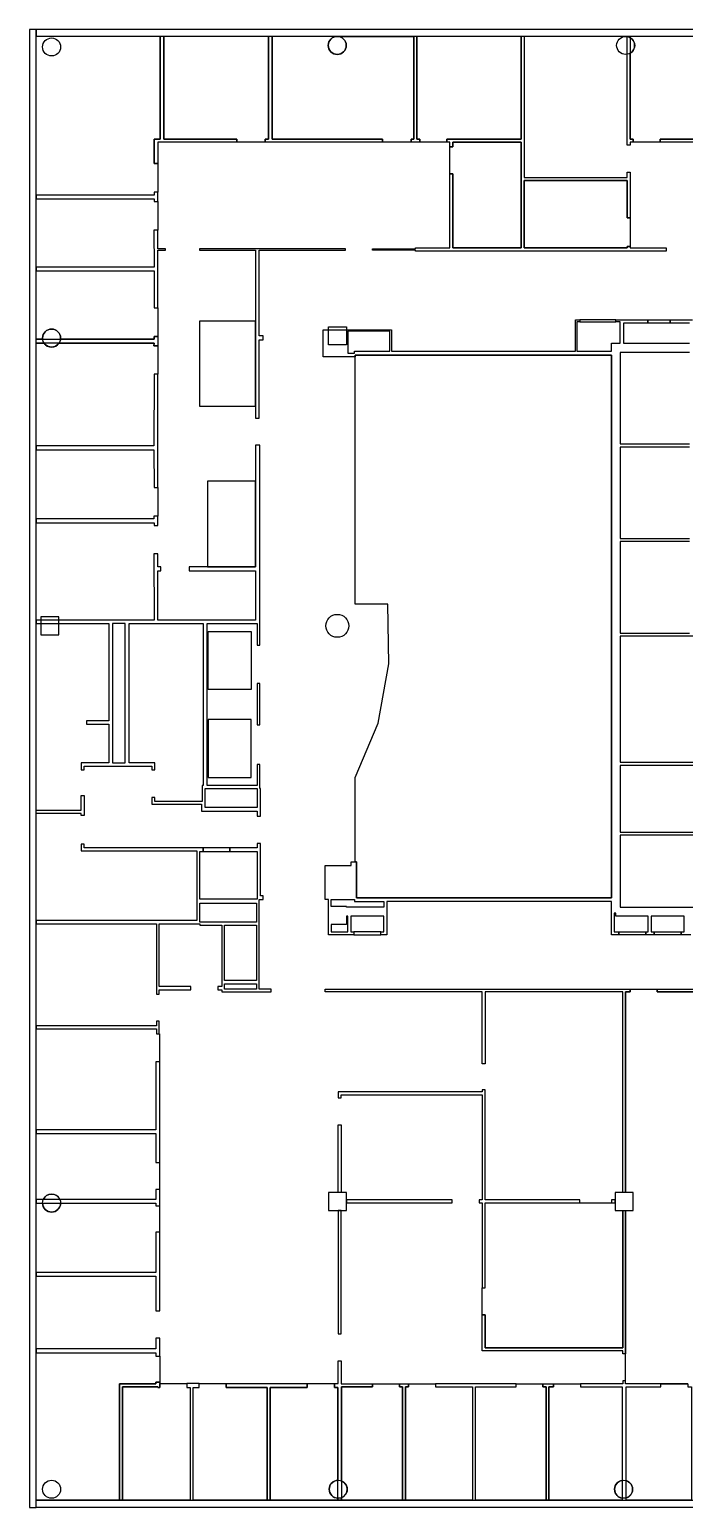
# Model space of a CAD drawing. Header units: inches. Extents: x 2957 to 12447, y 2286 to 8194.
# Drawn here: x 2957 to 5173, y 3193 to 8194 of the extents above; entities that cross this region are included whole.
import ezdxf

# ---------------------------------------------------------------- set-up
doc = ezdxf.new("R2010")
doc.units = ezdxf.units.IN
doc.header["$MEASUREMENT"] = 0
for name, color, linetype in [('E15-401A', 2, 'Continuous'), ('E15-401B', 2, 'Continuous'), ('E15-401C', 2, 'Continuous'), ('E15-401D', 2, 'Continuous'), ('E15-401F', 2, 'Continuous'), ('E15-401G', 2, 'Continuous'), ('E15-401L', 2, 'Continuous'), ('E15-401P', 2, 'Continuous'), ('E15-412', 2, 'Continuous'), ('E15-413', 2, 'Continuous'), ('E15-414', 2, 'Continuous'), ('E15-417', 2, 'Continuous'), ('E15-419', 2, 'Continuous'), ('E15-468', 2, 'Continuous'), ('E15-468A', 2, 'Continuous'), ('E15-469', 2, 'Continuous'), ('E15-485', 2, 'Continuous'), ('E15-485A', 2, 'Continuous'), ('E15-486', 2, 'Continuous'), ('E15-487', 2, 'Continuous'), ('E15-488', 2, 'Continuous'), ('E15-488A', 2, 'Continuous'), ('E15-489', 2, 'Continuous'), ('E15-490', 2, 'Continuous'), ('E15-492', 2, 'Continuous'), ('E15-493', 2, 'Continuous'), ('E15-494', 2, 'Continuous'), ('Elevators_Primary', 2, 'Continuous'), ('Void', 7, 'Continuous'), ('Walls', 3, 'Continuous')]:
    doc.layers.add(name, color=color, linetype=linetype)

msp = doc.modelspace()

# ---------------------------------------------------------------- linework, layer by layer
at = {"layer": 'E15-401A'}
msp.add_lwpolyline([(3765.2, 7823), (3754.7, 7823), (3754.7, 7812.5), (3658.8, 7812.5), (3658.8, 7823), (3411.7, 7823), (3411.7, 8170.9), (3765.2, 8170.9)], close=True, dxfattribs=at)
at = {"layer": 'E15-401B'}
msp.add_lwpolyline([(3398.7, 7823), (3378.4, 7823), (3378.4, 7740.1), (3391.4, 7740.1), (3391.4, 7643.4), (3378.4, 7643.4), (3378.4, 7633.6), (2980.1, 7633.6), (2980.1, 8170.9), (3398.7, 8170.9)], close=True, dxfattribs=at)
at = {"layer": 'E15-401C'}
msp.add_lwpolyline([(3378.4, 7389.8), (2980.1, 7389.8), (2980.1, 7620.6), (3378.4, 7620.6), (3378.4, 7611.7), (3391.4, 7611.7), (3391.4, 7515), (3378.3, 7515)], close=True, dxfattribs=at)
at = {"layer": 'E15-401D'}
msp.add_lwpolyline([(3378.4, 7251.6), (3391.4, 7251.6), (3391.4, 7155.7), (3378.4, 7155.7), (3378.4, 7146), (3062.1, 7146, 0.030131), (3062.3, 7149.6, 1), (3001.3, 7149.6, 0.030131), (3001.5, 7146), (2980.1, 7146), (2980.1, 7376.8), (3378.4, 7376.8)], format="xyb", close=True, dxfattribs=at)
at = {"layer": 'E15-401F'}
msp.add_lwpolyline([(3378.3, 6785.1), (2980.1, 6785.1), (2980.1, 7133), (3006.3, 7133, 0.541241), (3057.3, 7133), (3378.4, 7133), (3378.3, 7124), (3391.4, 7124), (3391.4, 7027.3), (3378.4, 7027.3)], format="xyb", close=True, dxfattribs=at)
at = {"layer": 'E15-401G'}
msp.add_lwpolyline([(3378.4, 6643.7), (3391.4, 6643.7), (3391.4, 6546.9), (3378.3, 6546.9), (3378.3, 6538), (2980.1, 6538), (2980.1, 6772.1), (3378.3, 6772.1)], close=True, dxfattribs=at)
at = {"layer": 'E15-401L'}
msp.add_lwpolyline([(3721.3, 6665.6), (3558.8, 6665.6), (3558.8, 6375.4), (3721.3, 6375.4)], close=True, dxfattribs=at)
at = {"layer": 'E15-401P'}
msp.add_lwpolyline([(3721.3, 7206.9), (3532.8, 7206.9), (3532.8, 6919.2), (3721.3, 6919.2)], close=True, dxfattribs=at)
at = {"layer": 'E15-412'}
msp.add_lwpolyline([(4257.8, 7823), (4248, 7823), (4248, 7812.5), (4151.3, 7812.5), (4151.3, 7823), (3778.2, 7823), (3778.2, 8170.9), (3998.4, 8170.6, 0.414214), (3967.9, 8140.1, 1), (4028.9, 8140.1, 0.414214), (3998.4, 8170.6), (4257.8, 8170.6)], format="xyb", close=True, dxfattribs=at)
at = {"layer": 'E15-413'}
msp.add_lwpolyline([(4621.1, 7823), (4369.2, 7823), (4369.2, 7812.5), (4278.1, 7812.5), (4278.1, 7823), (4267.6, 7823), (4267.6, 8170.9), (4621.1, 8170.9)], close=True, dxfattribs=at)
at = {"layer": 'E15-414'}
msp.add_lwpolyline([(4621.1, 7454.8), (4389.5, 7454.8), (4389.5, 7706), (4379.7, 7706), (4379.7, 7797), (4389.5, 7797), (4389.5, 7812.5), (4621.1, 7812.5)], close=True, dxfattribs=at)
at = {"layer": 'E15-417'}
msp.add_lwpolyline([(4978.7, 7556.4), (4989.3, 7556.4), (4989.3, 7459.7), (4978.7, 7459.7), (4978.7, 7454.8), (4630.9, 7454.8), (4630.9, 7683.2), (4978.7, 7683.2)], close=True, dxfattribs=at)
at = {"layer": 'E15-419'}
msp.add_lwpolyline([(5220.2, 7823), (5090.9, 7823), (5090.9, 7812.5), (4999.1, 7812.5), (4999.1, 7823), (4989.3, 7823), (4989.3, 8113.4, 0.268744), (5004.6, 8139.8, 0.268743), (4989.3, 8166.2), (4989.3, 8170.9), (5220.2, 8170.9)], format="xyb", close=True, dxfattribs=at)
at = {"layer": 'E15-468'}
msp.add_lwpolyline([(5184.4, 3611.1), (4973.9, 3611.1), (4973.9, 3621.7), (4973.9, 3712.7), (4973.9, 4197.9), (4999.1, 4197.9), (4999.1, 4258.9), (4973.9, 4258.9), (4973.9, 4937.6), (4989.3, 4937.6), (4989.3, 4947.3), (5080.4, 4947.3), (5080.4, 4937.6), (5570.5, 4937.6)], dxfattribs=at)
at = {"layer": 'E15-468A'}
msp.add_lwpolyline([(5197.4, 3217.7), (4975.5, 3217.7), (4975.5, 3225.5, 0.335643), (4997.7, 3254.8, 0.335641), (4975.5, 3284.2), (4975.5, 3601.3), (5093.4, 3601.3), (5093.4, 3611.1), (5184.4, 3611.1), (5184.4, 3601.3), (5197.4, 3601.3)], format="xyb", close=True, dxfattribs=at)
at = {"layer": 'E15-469'}
msp.add_lwpolyline([(4962.5, 3285, 0.369444), (4936.7, 3254.8, 0.369444), (4962.5, 3224.7), (4962.5, 3217.7), (4714.6, 3217.7), (4714.6, 3601.3), (4730, 3601.3), (4730, 3611.1), (4821.9, 3611.1), (4821.9, 3601.3), (4962.5, 3601.3)], format="xyb", close=True, dxfattribs=at)
at = {"layer": 'E15-485'}
msp.add_lwpolyline([(4704.8, 3217.7), (4465.9, 3217.7), (4465.9, 3601.3), (4603.2, 3601.3), (4603.2, 3611.1), (4694.3, 3611.1), (4694.3, 3601.3), (4704.8, 3601.3)], close=True, dxfattribs=at)
at = {"layer": 'E15-485A'}
msp.add_lwpolyline([(4964.1, 3733), (4499.2, 3733), (4499.2, 3845.2), (4488.6, 3845.2), (4488.6, 3936.2), (4499.2, 3936.2), (4499.2, 4224), (4818.6, 4224), (4925.9, 4224), (4938.1, 4224), (4938.1, 4197.9), (4964.1, 4197.9)], close=True, dxfattribs=at)
at = {"layer": 'E15-486'}
msp.add_lwpolyline([(4456.1, 3217.7), (4229.4, 3217.7), (4229.4, 3601.3), (4239.9, 3601.3), (4239.9, 3611.1), (4331, 3611.1), (4331, 3601.3), (4456.1, 3601.3)], close=True, dxfattribs=at)
at = {"layer": 'E15-487'}
msp.add_lwpolyline([(4219.6, 3217.7), (4012.3, 3217.7), (4012.3, 3226.3, 0.312974), (4032.1, 3254.8, 0.312973), (4012.3, 3283.4), (4012.3, 3601.3), (4118, 3601.3), (4118, 3611.1), (4209, 3611.1), (4209, 3601.3), (4219.6, 3601.3)], format="xyb", close=True, dxfattribs=at)
at = {"layer": 'E15-488'}
msp.add_lwpolyline([(4000.1, 3285.3, 0.399657), (3971.2, 3254.8, 0.399662), (4000.1, 3224.4), (4000.1, 3217.7), (3770.9, 3217.7), (3770.9, 3599.7), (3896.9, 3599.7), (3896.9, 3612.7), (3988.8, 3612.7), (3988.8, 3599.7), (4000.1, 3599.7)], format="xyb", close=True, dxfattribs=at)
at = {"layer": 'E15-488A'}
msp.add_lwpolyline([(3761.2, 3217.7), (3510.8, 3217.7), (3510.8, 3599.7), (3531.2, 3599.7), (3531.2, 3612.7), (3623, 3612.7), (3623, 3599.7), (3761.2, 3599.7)], close=True, dxfattribs=at)
at = {"layer": 'E15-489'}
msp.add_lwpolyline([(3501.1, 3217.7), (3271.9, 3217.7), (3271.9, 3601.3), (3391.4, 3601.3), (3391.4, 3599.7), (3397.9, 3599.7), (3397.9, 3612.7), (3489.7, 3612.7), (3489.7, 3599.7), (3501.1, 3599.7)], close=True, dxfattribs=at)
at = {"layer": 'E15-490'}
msp.add_lwpolyline([(3397.9, 3616.8), (3384.9, 3616.8), (3384.9, 3611.1), (3262.1, 3611.1), (3262.1, 3217.7), (2980.1, 3217.7), (2980.1, 3716.8), (3384.9, 3716.8), (3384.9, 3705.4), (3397.7, 3705.4)], close=True, dxfattribs=at)
at = {"layer": 'E15-492'}
msp.add_lwpolyline([(3397.2, 4124.8), (3384.9, 4124.8), (3384.9, 3988.2), (2980.1, 3988.2), (2980.1, 4222.3), (3001.3, 4222.3, 0.973012), (3062.3, 4222.3), (3384.9, 4222.3), (3384.9, 4213.4), (3397.1, 4213.4)], format="xyb", close=True, dxfattribs=at)
at = {"layer": 'E15-493'}
msp.add_lwpolyline([(3397, 4269.5), (3384.9, 4269.5), (3384.9, 4235.3), (3059.8, 4235.3, 0.65518), (3003.9, 4235.3), (2980.1, 4235.3), (2980.1, 4458.8), (3384.9, 4458.8), (3384.9, 4360.5), (3396.9, 4360.5)], format="xyb", close=True, dxfattribs=at)
at = {"layer": 'E15-494'}
msp.add_lwpolyline([(3384.9, 4471), (2980.1, 4471), (2980.1, 4813.2), (3386.5, 4813.2), (3386.5, 4795.3), (3396.4, 4795.3), (3396.5, 4701.1), (3384.9, 4701.1)], close=True, dxfattribs=at)
at = {"layer": 'Elevators_Primary'}
for points in [[(3562, 6156.8), (3706.7, 6156.8), (3706.7, 5960.9), (3562, 5960.9)], [(3706.7, 5859.3), (3562, 5859.3), (3562, 5663.4), (3706.7, 5663.4)]]:
    msp.add_lwpolyline(points, close=True, dxfattribs=at)
at = {"layer": 'Void'}
msp.add_lwpolyline([(4058.7, 6249.5), (4058.7, 7092.3), (4925.9, 7092.3), (4925.9, 5256.2), (4063.5, 5256.2), (4063.5, 5378.1), (4058.7, 5378.1), (4058.7, 5662.6), (4136.7, 5847.1), (4172.4, 6047.1), (4170, 6249.5)], close=True, dxfattribs=at)
at = {"layer": 'Walls', "color": 1}
for points in [[(2980.1, 8193.7), (2957.3, 8193.7), (2957.3, 3193.3), (2980.1, 3193.3)], [(7956, 8193.7), (2980.1, 8193.7), (2980.1, 8170.9), (7956, 8170.9)], [(3378.4, 7740.1), (3378.4, 7823), (3398.7, 7823), (3398.7, 8170.9), (3411.7, 8170.9), (3411.7, 7823), (3658.8, 7823), (3658.8, 7812.5), (3391.4, 7812.5), (3391.4, 7740.1)], [(3754.7, 7812.5), (3754.7, 7823), (3765.2, 7823), (3765.2, 8170.9), (3778.2, 8170.9), (3778.2, 7823), (4151.3, 7823), (4151.3, 7812.5)], [(4369.2, 7812.5), (4369.2, 7823), (4621.1, 7823), (4621.1, 8170.9), (4630.9, 8170.9), (4630.9, 7693), (4978.7, 7693), (4978.7, 7710.9), (4989.3, 7710.9), (4989.3, 7556.4), (4978.7, 7556.4), (4978.7, 7683.2), (4630.9, 7683.2), (4630.9, 7454.8), (4978.7, 7454.8), (4978.7, 7459.7), (4989.3, 7459.7), (4989.3, 7454.8), (5111.2, 7454.8), (5111.2, 7444.3), (4262.7, 7444.3), (4262.7, 7446.7), (4117.8, 7446.7), (4117.8, 7451.6), (4262.7, 7451.6), (4262.7, 7454.8), (4379.7, 7454.8), (4379.7, 7706), (4389.5, 7706), (4389.5, 7454.8), (4621.1, 7454.8), (4621.1, 7812.5), (4389.5, 7812.5), (4389.5, 7797), (4379.7, 7797), (4379.7, 7812.5)], [(4248, 7812.5), (4248, 7823), (4257.8, 7823), (4257.8, 8170.9), (4267.6, 8170.9), (4267.6, 7823), (4278.1, 7823), (4278.1, 7812.5)], [(4999.1, 7823), (4999.1, 7812.5), (4989.3, 7812.5), (4989.3, 7802.7), (4978.7, 7802.7), (4978.7, 8170.9), (4989.3, 8170.9), (4989.3, 7823)], [(5090.9, 7812.5), (5090.9, 7823), (5220.2, 7823), (5220.2, 8170.9), (5230.7, 8170.9), (5230.7, 7823), (5242.9, 7823), (5242.9, 7812.5)], [(3378.4, 7611.7), (3391.4, 7611.7), (3391.4, 7643.4), (3378.4, 7643.4), (3378.4, 7633.6), (2980.1, 7633.6), (2980.1, 7620.6), (3378.4, 7620.6)], [(3378.4, 7251.6), (3391.4, 7251.6), (3391.4, 7446.7), (3417.4, 7446.7), (3417.4, 7451.6), (3391.4, 7451.6), (3391.4, 7515), (3378.3, 7515), (3378.4, 7389.8), (2980.1, 7389.8), (2980.1, 7376.8), (3378.4, 7376.8)], [(3721.3, 6878.6), (3734.4, 6878.6), (3734.4, 7144.3), (3747.4, 7144.3), (3747.4, 7157.3), (3734.4, 7157.3), (3734.4, 7446.7), (4026.2, 7446.7), (4026.2, 7451.6), (3532.8, 7451.6), (3532.8, 7446.7), (3721.3, 7446.7)], [(2980.1, 7146), (3378.4, 7146), (3378.4, 7155.7), (3391.4, 7155.7), (3391.4, 7124), (3378.3, 7124), (3378.4, 7133), (2980.1, 7133)], [(3968.4, 7187.4), (4029.4, 7187.4), (4029.4, 7126.5), (3968.4, 7126.5)], [(3378.4, 6643.7), (3391.4, 6643.7), (3391.4, 7027.3), (3378.4, 7027.3), (3378.3, 6785.1), (2980.1, 6785.1), (2980.1, 6772.1), (3378.3, 6772.1)], [(3381.6, 5595.1), (3371, 5595.1), (3371, 5572.4), (3538.5, 5572.4), (3538.5, 5549.6), (3727, 5549.6), (3727, 5531.7), (3739.2, 5531.7), (3739.2, 5626), (3736.8, 5626), (3736.8, 5707.3), (3727, 5707.3), (3727, 5635.8), (3558, 5635.8), (3558, 6184.4), (3727, 6184.4), (3727, 6110.5), (3736.8, 6110.5), (3736.8, 6787.5), (3721.3, 6787.5), (3721.3, 6375.4), (3497.8, 6375.4), (3497.8, 6362.4), (3721.3, 6362.4), (3721.3, 6195), (3391.4, 6195), (3391.4, 6362.4), (3401.9, 6362.4), (3401.9, 6375.4), (3391.4, 6375.4), (3391.4, 6419.3), (3378.3, 6419.3), (3378.4, 6195), (2980.1, 6195), (2980.1, 6184.4), (3225.5, 6184.4), (3225.5, 5855.2), (3150, 5855.2), (3150, 5843), (3225.5, 5843), (3225.5, 5712.2), (3132.1, 5712.2), (3132.1, 5689.4), (3142.6, 5689.4), (3142.6, 5701.6), (3371, 5701.6), (3371, 5689.4), (3381.6, 5689.4), (3381.6, 5712.2), (3293.8, 5712.2), (3293.8, 6184.4), (3545, 6184.4), (3545, 5635.8), (3541.7, 5635.8), (3541.7, 5582.1), (3381.6, 5582.1)], [(2980.1, 6525), (3378.4, 6525), (3378.4, 6516), (3391.4, 6516), (3391.4, 6546.9), (3378.3, 6546.9), (3378.3, 6538), (2980.1, 6538)], [(3280.8, 6184.4), (3237.7, 6184.4), (3237.7, 5712.2), (3280.8, 5712.2)], [(3727, 5841.4), (3736.8, 5841.4), (3736.8, 5981.2), (3727, 5981.2)], [(2980.1, 5540.7), (2980.1, 5552.9), (3132.1, 5552.9), (3132.1, 5602.5), (3142.6, 5602.5), (3142.6, 5534.2), (3132.1, 5534.2), (3132.1, 5540.7)], [(3551.5, 5626), (3727, 5626), (3727, 5561.8), (3551.5, 5561.8)], [(2980.1, 5179), (2980.1, 5168.4), (3386.5, 5168.4), (3386.5, 4929.5), (3396.2, 4929.5), (3396.2, 4944.9), (3503.5, 4944.9), (3503.5, 4955.5), (3396.2, 4955.5), (3396.2, 5168.4), (3533.6, 5168.4), (3533.6, 5163.5), (3607.6, 5163.5), (3607.6, 4955.5), (3594.6, 4955.5), (3594.6, 4944.9), (3607.6, 4944.9), (3607.6, 4937.6), (3775, 4937.6), (3775, 4947.3), (3734.4, 4947.3), (3734.4, 5249.7), (3747.4, 5249.7), (3747.4, 5262.7), (3739.2, 5262.7), (3739.2, 5439.9), (3727, 5439.9), (3727, 5425.3), (3635.2, 5425.3), (3635.2, 5412.3), (3727, 5412.3), (3727, 5251.3), (3533.6, 5251.3), (3533.6, 5412.3), (3544.2, 5412.3), (3544.2, 5425.3), (3142.6, 5425.3), (3142.6, 5437.5), (3132.1, 5437.5), (3132.1, 5414.7), (3523.8, 5414.7), (3523.8, 5179)], [(3724.6, 5173.3), (3533.6, 5173.3), (3533.6, 5238.3), (3724.6, 5238.3)], [(3978.2, 5226.9), (3978.2, 5249.7), (4057, 5249.7), (4057, 5243.2), (4156.2, 5243.2), (4156.2, 5224.5), (4029.4, 5224.5), (4029.4, 5226.9)], [(3724.6, 4975.8), (3617.3, 4975.8), (3617.3, 5163.5), (3724.6, 5163.5)], [(3978.2, 5166), (3978.2, 5140.8), (4034.3, 5140.8), (4034.3, 5193.6), (4029.4, 5193.6), (4029.4, 5166)], [(4951.1, 5140.8), (5042.2, 5140.8), (5042.2, 5130.2), (4951.1, 5130.2)], [(5070.6, 5140.8), (5161.6, 5140.8), (5161.6, 5130.2), (5070.6, 5130.2)], [(3617.3, 4965.2), (3724.6, 4965.2), (3724.6, 4947.3), (3617.3, 4947.3)], [(3957.9, 4937.6), (3957.9, 4947.3), (4989.3, 4947.3), (4989.3, 4937.6), (4973.9, 4937.6), (4973.9, 4258.9), (4964.1, 4258.9), (4964.1, 4937.6), (4499.2, 4937.6), (4499.2, 4693.7), (4488.6, 4693.7), (4488.6, 4937.6)], [(5080.4, 4937.6), (5080.4, 4947.3), (5988.3, 4947.3), (5988.3, 4937.6), (5946.8, 4937.6), (5946.8, 4258.9), (5936.2, 4258.9), (5936.2, 4571.8), (5698.1, 4571.8), (5698.1, 4581.6), (5936.2, 4581.6), (5936.2, 4876.6), (5703, 4876.6), (5703, 4937.6), (5581, 4937.6), (5581, 4581.6), (5606.2, 4581.6), (5606.2, 4571.8), (5570.5, 4571.8), (5570.5, 4937.6)], [(2980.1, 4813.2), (3386.5, 4813.2), (3386.5, 4795.3), (3396.2, 4795.3), (3396.2, 4838.4), (3386.5, 4838.4), (3386.5, 4823), (2980.1, 4823)], [(3384.9, 4360.5), (3397.9, 4360.5), (3397.9, 4701.1), (3384.9, 4701.1), (3384.9, 4471), (2980.1, 4471), (2980.1, 4458.8), (3384.9, 4458.8)], [(4001, 4579.1), (4011.5, 4579.1), (4011.5, 4589.7), (4488.6, 4589.7), (4488.6, 4233.7), (4478.9, 4233.7), (4478.9, 4224), (4488.6, 4224), (4488.6, 3936.2), (4499.2, 3936.2), (4499.2, 4224), (4818.6, 4224), (4818.6, 4233.7), (4499.2, 4233.7), (4499.2, 4606.8), (4488.6, 4606.8), (4488.6, 4599.5), (4001, 4599.5)], [(4001, 4488.1), (4011.5, 4488.1), (4011.5, 4258.9), (4001, 4258.9)], [(3384.9, 4213.4), (3397.9, 4213.4), (3397.9, 4269.5), (3384.9, 4269.5), (3384.9, 4235.3), (2980.1, 4235.3), (2980.1, 4222.3), (3384.9, 4222.3)], [(3968.4, 4197.9), (4029.4, 4197.9), (4029.4, 4258.9), (3968.4, 4258.9)], [(4938.1, 4197.9), (4999.1, 4197.9), (4999.1, 4258.9), (4938.1, 4258.9)], [(4029.4, 4224), (4387, 4224), (4387, 4233.7), (4029.4, 4233.7)], [(4925.9, 4224), (4938.1, 4224), (4938.1, 4233.7), (4925.9, 4233.7)], [(4011.5, 4197.9), (4001, 4197.9), (4001, 3780.2), (4011.5, 3780.2)], [(4488.6, 3845.2), (4499.2, 3845.2), (4499.2, 3733), (4964.1, 3733), (4964.1, 4197.9), (4973.9, 4197.9), (4973.9, 3712.7), (4964.1, 3712.7), (4964.1, 3723.3), (4488.6, 3723.3)], [(3384.9, 3858.2), (3397.9, 3858.2), (3397.9, 4124.8), (3384.9, 4124.8), (3384.9, 3988.2), (2980.1, 3988.2), (2980.1, 3976), (3384.9, 3976)], [(3384.9, 3705.4), (3397.9, 3705.4), (3397.9, 3766.3), (3384.9, 3766.3), (3384.9, 3729.8), (2980.1, 3729.8), (2980.1, 3716.8), (3384.9, 3716.8)], [(3988.8, 3612.7), (4001, 3612.7), (4001, 3689.1), (4011.5, 3689.1), (4011.5, 3611.1), (4118, 3611.1), (4118, 3601.3), (4012.3, 3601.3), (4012.3, 3217.7), (4000.1, 3217.7), (4000.1, 3599.7), (3988.8, 3599.7)], [(3397.9, 3616.8), (3397.9, 3599.7), (3391.4, 3599.7), (3391.4, 3601.3), (3271.9, 3601.3), (3271.9, 3217.7), (3262.1, 3217.7), (3262.1, 3611.1), (3384.9, 3611.1), (3384.9, 3616.8)], [(3531.2, 3599.7), (3531.2, 3612.7), (3489.7, 3612.7), (3489.7, 3599.7), (3501.1, 3599.7), (3501.1, 3217.7), (3510.8, 3217.7), (3510.8, 3599.7)], [(3623, 3599.7), (3623, 3612.7), (3896.9, 3612.7), (3896.9, 3599.7), (3770.9, 3599.7), (3770.9, 3217.7), (3761.2, 3217.7), (3761.2, 3599.7)], [(4209, 3601.3), (4209, 3611.1), (4239.9, 3611.1), (4239.9, 3601.3), (4229.4, 3601.3), (4229.4, 3217.7), (4219.6, 3217.7), (4219.6, 3601.3)], [(4331, 3611.1), (4331, 3601.3), (4456.1, 3601.3), (4456.1, 3217.7), (4465.9, 3217.7), (4465.9, 3601.3), (4603.2, 3601.3), (4603.2, 3611.1)], [(4694.3, 3611.1), (4730, 3611.1), (4730, 3601.3), (4714.6, 3601.3), (4714.6, 3217.7), (4704.8, 3217.7), (4704.8, 3601.3), (4694.3, 3601.3)], [(4821.9, 3611.1), (4821.9, 3601.3), (4962.5, 3601.3), (4962.5, 3217.7), (4975.5, 3217.7), (4975.5, 3601.3), (5093.4, 3601.3), (5093.4, 3611.1), (4973.9, 3611.1), (4973.9, 3621.7), (4964.1, 3621.7), (4964.1, 3611.1)], [(2980.1, 3217.7), (7956, 3217.7), (7956, 3193.3), (2980.1, 3193.3)]]:
    msp.add_lwpolyline(points, close=True, dxfattribs=at)
for points in [[(5195, 5130.2), (5161.6, 5130.2), (5161.6, 5140.8), (5172.2, 5140.8), (5172.2, 5193.6), (5060, 5193.6), (5060, 5140.8), (5070.6, 5140.8), (5070.6, 5130.2), (5042.2, 5130.2), (5042.2, 5140.8), (5050.3, 5140.8), (5050.3, 5193.6), (4940.6, 5193.6), (4940.6, 5204.2), (4935.7, 5204.2), (4935.7, 5140.8), (4951.1, 5140.8), (4951.1, 5130.2), (4925.9, 5130.2), (4925.9, 5243.2), (4165.9, 5243.2), (4166, 5130.2), (4145.6, 5130.2), (4145.6, 5140.8), (4156.2, 5140.8), (4156.2, 5193.6), (4044, 5193.6), (4044, 5140.8), (4054.6, 5140.8), (4054.6, 5130.2), (3968.4, 5130.2), (3968.4, 5249.7), (3957.9, 5249.7), (3957.9, 5365.1), (4045.7, 5365.1), (4045.7, 5378.1), (4063.5, 5378.1), (4063.5, 5256.2), (4925.9, 5256.2), (4925.9, 7092.3), (4058.7, 7092.3), (4058.7, 7085.8), (3950.6, 7085.8), (3950.6, 7177.7), (4044, 7177.7), (4044, 7172.8), (4034.3, 7172.8), (4034.3, 7098.8), (4057, 7098.8), (4057, 7105.3), (4176.5, 7105.3), (4176.5, 7172.8), (4165.9, 7172.8), (4166, 7177.7), (4181.4, 7177.7), (4181.4, 7105.3), (4804, 7105.3), (4804, 7211), (4818.6, 7211), (4818.6, 7205.3), (4808.9, 7205.3), (4808.9, 7105.3), (4925.9, 7105.3), (4925.9, 7132.1), (4956, 7132.2), (4956, 7205.3), (4940.6, 7205.3), (4940.6, 7211), (5048.7, 7211), (5048.7, 7200.4), (4966.6, 7200.4), (4966.6, 7132.2), (5190.1, 7132.2)], [(5190.1, 7200.4), (5124.2, 7200.4), (5124.2, 7211), (5199.8, 7211)], [(5190.1, 7101.3), (4956, 7101.3), (4956, 6791.6), (5190.1, 6791.6)], [(5190.1, 6781), (4956, 6781), (4956, 6471.3), (5190.1, 6471.3)], [(5190.1, 6461.6), (4956, 6461.6), (4956, 6151.1), (5190.1, 6151.1)], [(5263.2, 6141.3), (4956, 6141.3), (4956, 5714.6), (5263.2, 5714.6)], [(5263.2, 5704.1), (4956, 5704.1), (4956, 5478.1), (5263.2, 5478.1)], [(5263.2, 5468.3), (4956, 5468.3), (4956, 5224.5), (5263.2, 5224.5)]]:
    msp.add_lwpolyline(points, dxfattribs=at)
at = {"layer": 'Walls'}
for points in [[(4818.6, 7205.3), (4940.6, 7205.3), (4940.6, 7211), (4818.6, 7211)], [(5048.7, 7211), (5124.2, 7211), (5124.2, 7200.4), (5048.7, 7200.4)], [(4044, 7177.7), (4165.9, 7177.7), (4165.9, 7172.8), (4044, 7172.8)], [(2995.5, 6146.2), (3056.5, 6146.2), (3056.5, 6207.2), (2995.5, 6207.2)], [(3544.2, 5412.3), (3635.2, 5412.3), (3635.2, 5425.3), (3544.2, 5425.3)], [(4054.6, 5130.2), (4145.6, 5130.2), (4145.6, 5140.8), (4054.6, 5140.8)]]:
    msp.add_lwpolyline(points, close=True, dxfattribs=at)
for centre, radius in [((3031.8, 8134.7), 30.5), ((3998.4, 8140.1), 30.5), ((4974.2, 8139.8), 30.5), ((3031.8, 7149.6), 30.5), ((3998.5, 6176.2), 38.9), ((3031.8, 4223.2), 30.5), ((3031.8, 3254.8), 30.5), ((4001.7, 3254.8), 30.5), ((4967.2, 3254.8), 30.5)]:
    msp.add_circle(centre, radius, dxfattribs=at)

doc.saveas('drawing.dxf')
